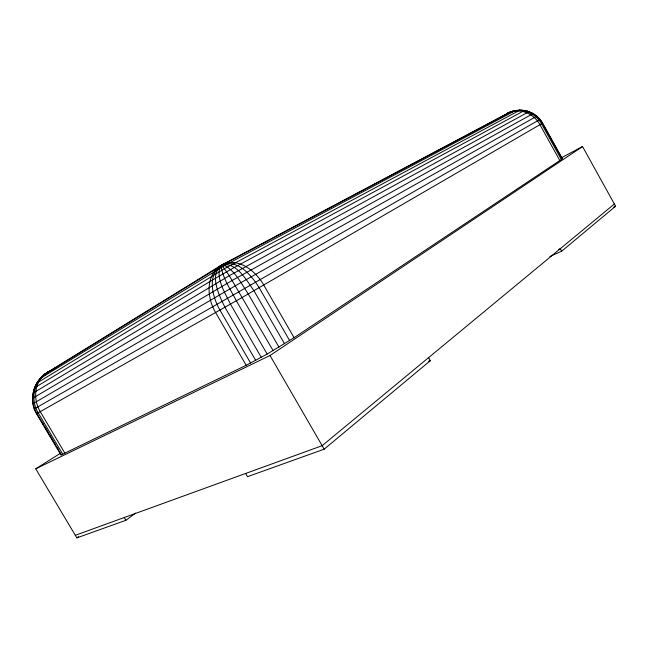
<?xml version="1.0" encoding="UTF-8"?>
<svg xmlns="http://www.w3.org/2000/svg" width="648" height="648" viewBox="0 0 648 648"><rect width="100%" height="100%" fill="white"/><g stroke="black" fill="none" stroke-linecap="round" stroke-linejoin="round"><path stroke-width="0.97" d="M33.534 392.097C35.024 385.098 39.115 378.748 44.72 374.333L222.985 264.668L510.438 112.039C521.883 107.43 535.75 113.06 541.525 123.792L561.362 159.505L294.079 337.689L267.146 354.083L246.191 365.286L61.398 454.815L60.855 454.823L36.49 413.772C27.686 399.468 34.069 379.461 48.608 371.685L221.519 265.072L506.768 113.764C518.692 106.491 535.953 110.646 542.611 123.136L562.286 158.549L561.362 159.505M60.855 454.823L61.147 454.345M38.192 381.947L39.18 380.522M43.432 376.229L48.608 371.685L57.502 366.849M44.68 374.504C32.967 385.69 44.501 373.604 48.608 371.685L44.056 374.787L48.608 371.685L45.733 373.953M44.72 374.333C33.947 383.397 33.21 400.132 40.273 411.674L64.946 453.292M40.662 378.375L44.331 374.682L48.608 371.685L45.465 373.945M44.356 374.56C33.145 383.567 30.772 400.723 38.183 412.849L62.775 454.297M245.633 473.461L247.512 476.677L324.17 449.185L430.296 360.709L428.563 357.664M549.828 256.543L561.686 251.173L615.6 206.226L582.544 146.553L561.168 157.91M614.361 203.982L322.145 445.686L75.306 535.297M60.548 453.219L35.737 468.812L76.845 537.88L125.89 520.295L135.602 513.127M76.845 537.88L78.481 536.698M35.737 468.812L270.014 355.517L582.544 146.553M519.25 110.654L520.02 110.12L514.415 111.043L225.002 265.291L41.391 377.727C34.312 383.916 31.776 394.462 33.234 403.574L32.821 403.777L235.467 285.719L536.876 116.154L536.406 116.446L534.94 115.393M514.326 111.302L515.427 110.565L510.908 111.804M508.218 113.295L506.768 113.764L510.964 111.788L498.093 118.924M508.939 113.052L509.514 112.712L506.768 113.764C518.4 106.766 533.944 113.23 539.938 124.716L559.848 160.558M33.202 403.526L34.603 408.702L34.198 408.945L540.059 119.386L539.557 119.678M46.413 373.588L48.187 372.616M542.084 123.412L542.611 123.136L242.336 297.375L36.49 413.772M35.543 387.407L34.457 387.885L209.814 281.58L234.139 267.543L523.811 110.832L524.596 110.476L529.019 111.634L229.295 275.7L33.291 392.955M613.769 207.077L615.6 206.226M513.346 111.521L506.768 113.764L515.29 110.678L521.608 110.452M506.768 113.764L510.713 111.974L516.65 110.816M558.487 249.529L560.309 248.694L561.686 251.173M32.789 398.269L32.4 398.431L232.235 280.414L533.158 113.546L530.299 112.663M428.433 361.471L430.296 360.709M37.074 382.952L224.613 268.596L519.874 110.152C529.052 110.095 537.953 115.231 542.425 123.258L562.181 158.833M561.67 158.671L562.286 158.549M510.008 112.412L511.766 112.104M42.071 422.188L43.108 423.93M44.655 426.538L48.26 432.621M49.289 434.354L50.836 436.963M51.872 438.704L52.901 440.438M54.448 443.046L55.477 444.787M57.024 447.387L58.571 449.995M61.398 454.815L36.92 413.554L34.603 408.702M124.254 517.525L125.89 520.295M250.622 363.066L219.964 310.149C212.495 297.067 206.615 275.181 221.519 265.072C238.019 256.527 255.855 271.067 263.744 285.039L294.079 337.689M246.191 365.286L215.646 312.595C206.923 298.202 205.108 274.768 221.519 265.072C237.541 258.471 251.659 275.522 259.151 287.696L289.64 340.581M278.98 347.166L248.265 293.965C241.178 283.5 235.013 270.119 222.985 264.668C207.87 273.059 219.372 295.982 224.961 307.306L255.709 360.401M273.116 350.641L229.295 275.7L221.972 265.235L219.98 266.385C216.205 279.523 224.961 292.71 230.486 304.163L261.274 357.372M270.014 355.517L324.17 449.185M267.146 354.083L236.342 300.81C230.591 289.567 222.831 278.502 220.968 265.818L221.519 265.072C236.455 261.444 246.677 280.56 253.935 290.709L284.553 343.78"/></g></svg>
